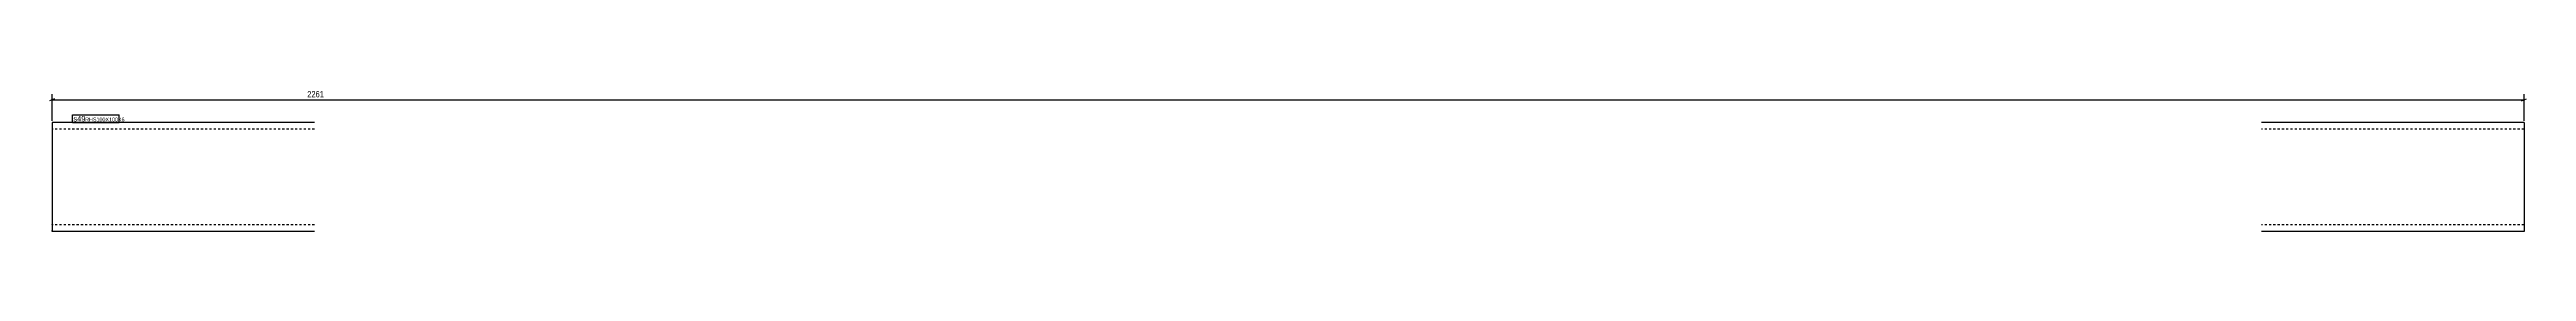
# Model space of a CAD drawing. Header units: millimetres. Extents: x 4 to 2270, y 4 to 135.
import ezdxf

# ---------------------------------------------------------------- set-up
doc = ezdxf.new("R2010")
doc.units = ezdxf.units.MM
doc.linetypes.add('DXK_LINE_DOT2', pattern=[3.9198, 1.9599, -1.9599])
for name, color, linetype in [('MÅLSÆTNING', 7, 'Continuous'), ('STÅL', 7, 'Continuous'), ('TEKST', 7, 'Continuous')]:
    doc.layers.add(name, color=color, linetype=linetype)
doc.styles.add('Arial Narrow', font='ARIALN.TTF', dxfattribs={"height": 0.2})

msp = doc.modelspace()

# ---------------------------------------------------------------- linework, layer by layer
at = {"layer": 'MÅLSÆTNING', "color": 7, "linetype": 'Continuous'}
for p, q in [((9, 126.2), (4.5, 124.4)), ((6.8, 106), (6.8, 130.6)), ((6.8, 125.3), (2267.6, 125.3)), ((2265.3, 124.4), (2269.8, 126.2)), ((2267.6, 106), (2267.6, 130.6))]:
    msp.add_line(p, q, dxfattribs=at)
at = {"layer": 'STÅL', "color": 2, "linetype": 'Continuous'}
for p, q in [((246.8, 104.5), (6.8, 104.5)), ((6.8, 104.5), (6.8, 5.4)), ((2267.6, 104.5), (2027.6, 104.5)), ((2267.6, 104.5), (2267.6, 4.5)), ((6.8, 4.5), (6.8, 5.4)), ((246.8, 4.5), (6.8, 4.5)), ((2267.6, 4.5), (2027.6, 4.5))]:
    msp.add_line(p, q, dxfattribs=at)
at = {"layer": 'STÅL', "color": 7, "linetype": 'DXK_LINE_DOT2'}
for p, q in [((246.8, 98.5), (6.8, 98.5)), ((2267.6, 98.5), (2027.6, 98.5)), ((6.8, 10.5), (6.8, 11)), ((246.8, 10.5), (6.8, 10.5)), ((2267.6, 10.5), (2027.6, 10.5)), ((2267.6, 10.5), (2267.6, 11))]:
    msp.add_line(p, q, dxfattribs=at)

# ---------------------------------------------------------------- next in the draw order: wipeouts: each hides what was drawn before it
at = {"color": 0}
for points, layer in [([(2035.3, 126.4), (2035.3, 134.8), (239, 134.8), (239, 126.4)], 'MÅLSÆTNING'), ([(35.5, 105.5), (35.5, 110.8), (26.3, 110.8), (26.3, 105.5)], 'TEKST')]:
    msp.add_wipeout(points, dxfattribs=at).dxf.layer = layer

# ---------------------------------------------------------------- next in the draw order: texts
at = {"layer": 'MÅLSÆTNING', "color": 3, "style": 'Arial Narrow'}
msp.add_text('2261', height=5.73, dxfattribs=at).set_placement((240.2, 127.6))

# ---------------------------------------------------------------- next in the draw order: wipeouts: each hides what was drawn before it
at = {"color": 0}
msp.add_wipeout([(35.5, 105.5), (35.5, 110.8), (26.3, 110.8), (26.3, 105.5)], dxfattribs=at).dxf.layer = 'TEKST'

# ---------------------------------------------------------------- next in the draw order: linework, layer by layer
at = {"layer": 'TEKST', "color": 7, "linetype": 'Continuous'}
msp.add_line((25.4, 104.6), (25.4, 111.7), dxfattribs=at)

# ---------------------------------------------------------------- next in the draw order: wipeouts: each hides what was drawn before it
at = {"color": 0}
msp.add_wipeout([(67.2, 105.5), (67.2, 109.3), (37.1, 109.3), (37.1, 105.5)], dxfattribs=at).dxf.layer = 'TEKST'

# ---------------------------------------------------------------- next in the draw order: wipeouts: each hides what was drawn before it
msp.add_wipeout([(67.2, 105.5), (67.2, 109.3), (37.1, 109.3), (37.1, 105.5)], dxfattribs=at).dxf.layer = 'TEKST'

# ---------------------------------------------------------------- next in the draw order: linework, layer by layer
at = {"layer": 'TEKST', "color": 7, "linetype": 'Continuous'}
for p, q in [((25.4, 111.7), (68.1, 111.7)), ((25.4, 104.6), (68.1, 104.6)), ((68.1, 104.6), (68.1, 111.7))]:
    msp.add_line(p, q, dxfattribs=at)

# ---------------------------------------------------------------- next in the draw order: texts
at = {"layer": 'TEKST', "color": 3, "style": 'Arial Narrow'}
for s, height, p in [('s49', 5.01, (26.3, 105.5)), ('RHS100X100X6', 3.579, (37.1, 105.5))]:
    msp.add_text(s, height=height, dxfattribs=at).set_placement(p)

doc.saveas('drawing.dxf')
